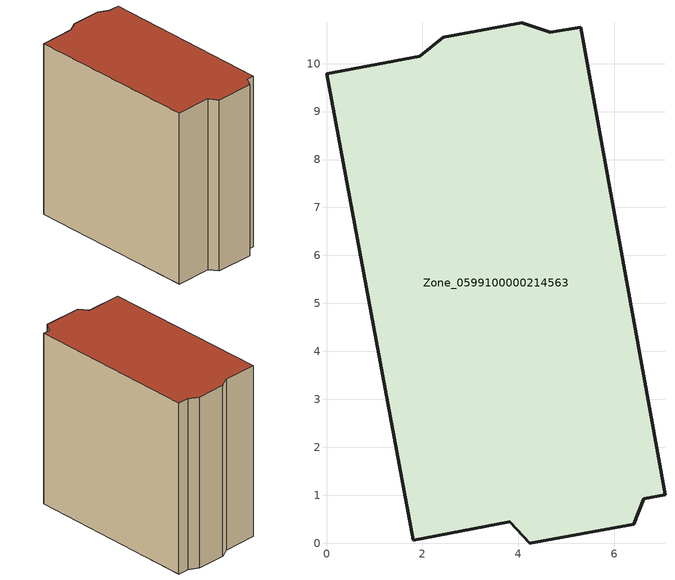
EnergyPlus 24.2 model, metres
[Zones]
Zone_0599100000214563
 floor ground (C_G): 1.94,10.15 2.43,10.55 4.07,10.85 4.67,10.65 5.3,10.76 7.06,1.01 6.62,0.93 6.41,0.39 4.24,0 3.82,0.44 1.81,0.06 0,9.79 z2.9
 wall outside (C_F): 1.94,10.15 0,9.79 1.81,0.06 3.82,0.44 4.24,0 6.41,0.39 6.62,0.93 7.06,1.01 5.3,10.76 4.67,10.65 4.07,10.85 2.43,10.55 1.94,10.15 z2.9:13.12
 roof outside (C_R): 2.43,10.55 1.94,10.15 0,9.79 1.81,0.06 3.82,0.44 4.24,0 6.41,0.39 6.62,0.93 7.06,1.01 5.3,10.76 4.67,10.65 4.07,10.85 z13.12
[BUILDING]
Pand.0599100000214563: North Axis=0; Terrain=City; Loads Convergence Tolerance Value=0.04; Temperature Convergence Tolerance Value=0.4; Solar Distribution=FullExterior; Maximum Number of Warmup Days=25; Minimum Number of Warmup Days=1
[Site:Location]
Rotterdam.The.Hague.AP_ZH_NLD Design_Conditions: Latitude=51.96; Longitude=4.45; Time Zone=1; Elevation=-4.5
[SITE:GROUNDTEMPERATURE:BUILDINGSURFACE]
18, 18, 18, 18, 18, 18, 18, 18, 18, 18, 18, 18
[MATERIAL] Thermal Absorptance=0.9; Solar Absorptance=0.7; Visible Absorptance=0.7
Name | Roughness | Thickness | Conductivity | Density | Specific Heat
G.TI.1946 | MediumSmooth | 0.15 | 1 | 540 | 1210
F.TI.1946 | Rough | 0.3 | 0.857143 | 1920 | 840
R.TI.1946 | MediumRough | 0.2 | 0.1 | 1500 | 1000
[CONSTRUCTION]
C_G: G.TI.1946
C_F: F.TI.1946
C_R: R.TI.1946
[ZONE]
Zone_0599100000214563: Type=1; Multiplier=1; Ceiling Height=Autocalculate; Volume=Autocalculate; Floor Area=autocalculate; Part of Total Floor Area=Yes
[ZONEINFILTRATION:DESIGNFLOWRATE]
Infil_Zone_0599100000214563: Zone or ZoneList or Space or SpaceList=Zone_0599100000214563; Schedule=AlwaysOn; Design Flow Rate Calculation Method=Flow/Area; Flow Rate per Floor Area=0.003; Constant Term Coefficient=1; Temperature Term Coefficient=0; Velocity Term Coefficient=0; Velocity Squared Term Coefficient=0
[HVACTEMPLATE:ZONE:IDEALLOADSAIRSYSTEM]
Zone_0599100000214563: Maximum Heating Supply Air Temperature=50; Minimum Cooling Supply Air Temperature=13; Maximum Heating Supply Air Humidity Ratio=0.0156; Minimum Cooling Supply Air Humidity Ratio=0.0077; Heating Limit=NoLimit; Cooling Limit=NoLimit; Dehumidification Control Type=ConstantSensibleHeatRatio; Cooling Sensible Heat Ratio=0.7; Dehumidification Setpoint=60; Humidification Control Type=None; Humidification Setpoint=30; Outdoor Air Method=None; Outdoor Air Flow Rate per Person=0.00944; Outdoor Air Flow Rate per Zone Floor Area=0; Outdoor Air Flow Rate per Zone=0; Demand Controlled Ventilation Type=None; Outdoor Air Economizer Type=NoEconomizer; Heat Recovery Type=None; Sensible Heat Recovery Effectiveness=0.7; Latent Heat Recovery Effectiveness=0.65
[ZONECONTROL:THERMOSTAT]
ThermostatControl_Zone_0599100000214563: Zone or ZoneList=Zone_0599100000214563; Control Type Schedule=DualSetpointControlType; Control 1=Thermostat_Zone_0599100000214563; Temperature Difference Between Cutout And Setpoint=0
[THERMOSTATSETPOINT:DUALSETPOINT]
Thermostat_Zone_0599100000214563: Heating Setpoint Temperature Schedule=HeatingSetpoint_Zone_0599100000214563; Cooling Setpoint Temperature Schedule=CoolingSetpoint_Zone_0599100000214563
[SCHEDULE:COMPACT]
HeatingSetpoint_Zone_0599100000214563: Through: 12/31, For: AllDays, Until: 24:00, 21
CoolingSetpoint_Zone_0599100000214563: Through: 12/31, For: AllDays, Until: 24:00, 24
DualSetpointControlType: Through: 12/31, For: AllDays, Until: 24:00, 4
AlwaysOn: Through: 12/31, For: AllDays, Until: 24:00, 1
